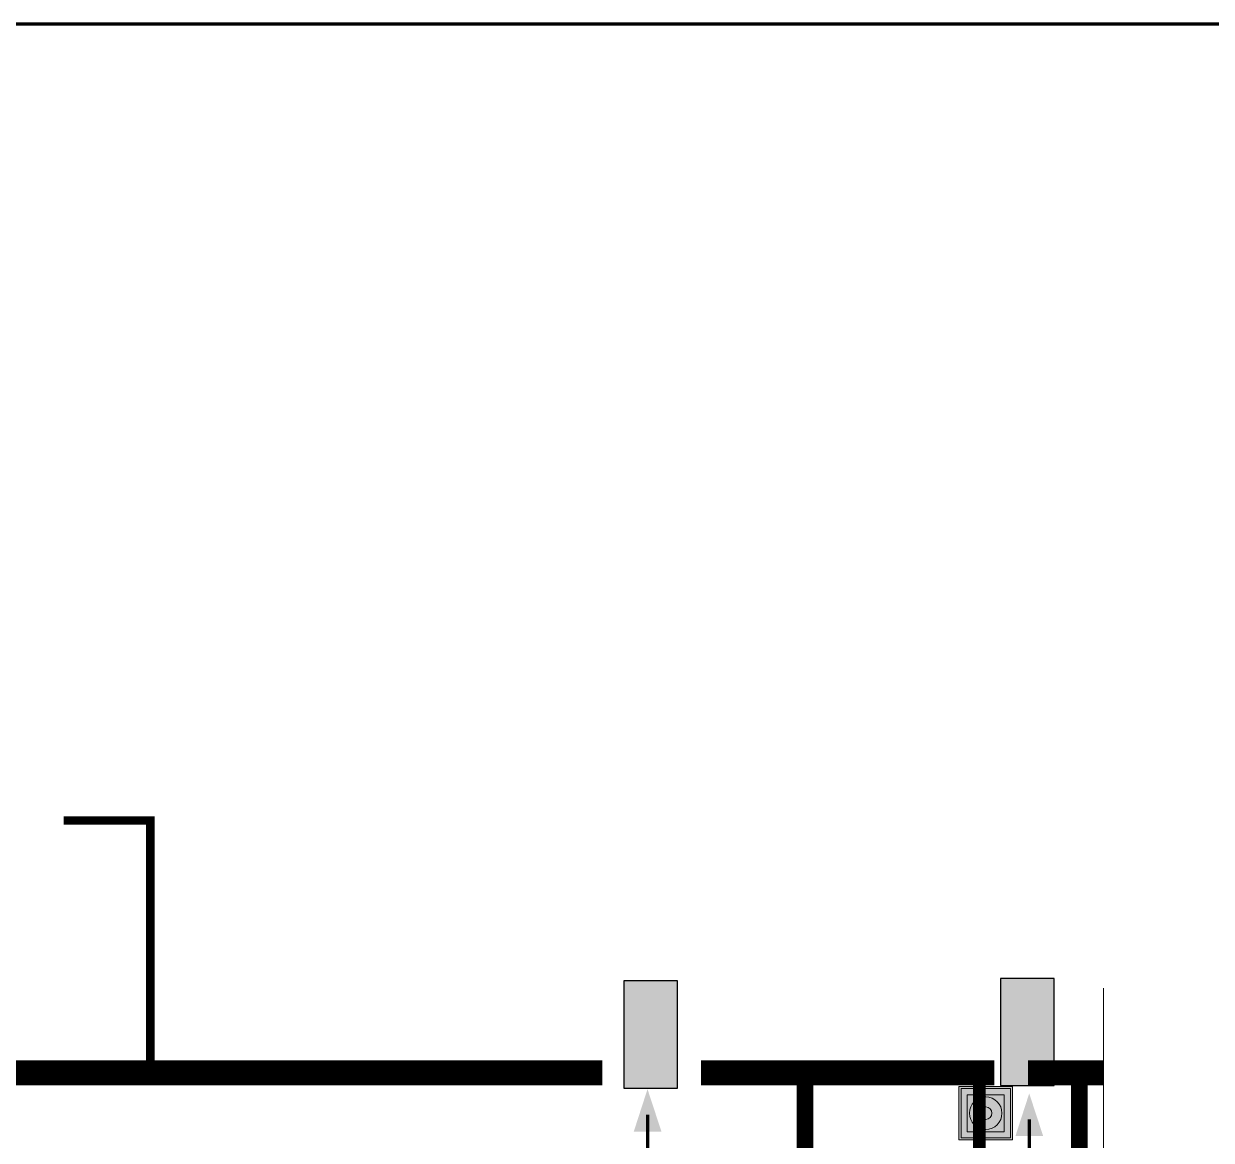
# Model space of a CAD drawing. Header units: millimetres. Extents: x 13114 to 67229, y 22859 to 38520.
# Drawn here: x 18001.1 to 18179.9, y 31911.1 to 32079.1 of the extents above; entities that cross this region are included whole.
import ezdxf

# ---------------------------------------------------------------- set-up
doc = ezdxf.new("R2010")
doc.units = ezdxf.units.MM
doc.layers.add('План_Штампы', color=7, linetype='Continuous')

# ---------------------------------------------------------------- blocks, each defined once
blk = doc.blocks.new('A$C54414219')
at = {"true_color": 0xffffff}
h = blk.add_hatch(color=7, dxfattribs=at)
h.paths.add_polyline_path([(2.39, -9.45), (2.39, -18.3), (11.23, -18.3), (11.23, -9.45)], flags=0)
h.paths.add_polyline_path([(10.71, -13.87, -1), (2.92, -13.87, -1)], flags=0)
h.paths.add_polyline_path([(8.3, -13.87, -1), (5.33, -13.87, -1)], flags=0)
h.paths.add_polyline_path([(0.41, -7.47), (0.41, -20.27), (13.21, -20.27), (13.21, -7.47)])
h.paths.add_polyline_path([(0.92, -19.77), (12.71, -19.77), (12.71, -7.98), (0.92, -7.98)], flags=16)
h.paths.add_polyline_path([(11.23, -9.45), (11.23, -18.3), (2.39, -18.3), (2.39, -9.45)], flags=0)
at = {"lineweight": 5}
h = blk.add_hatch(color=242, dxfattribs=at)
h.paths.add_polyline_path([(12.71, -7.98), (0.92, -7.98), (0.92, -19.77), (12.71, -19.77)])
h.paths.add_polyline_path([(11.23, -18.3), (2.39, -18.3), (2.39, -9.45), (11.23, -9.45)], flags=16)
h.paths.add_polyline_path([(10.71, -13.87, -1), (2.92, -13.87, -1)], flags=0)
h.paths.add_polyline_path([(8.3, -13.87, -1), (5.33, -13.87, -1)], flags=0)
at = {"true_color": 0xffffff}
h = blk.add_hatch(color=7, dxfattribs=at)
h.paths.add_polyline_path([(2.39, -9.45), (2.39, -18.3), (11.23, -18.3), (11.23, -9.45)])
h.paths.add_polyline_path([(10.71, -13.87, -1), (2.92, -13.87, -1)], flags=16)
h.paths.add_polyline_path([(8.3, -13.87, -1), (5.33, -13.87, -1)], flags=0)
at = {"lineweight": 5}
h = blk.add_hatch(color=242, dxfattribs=at)
h.paths.add_polyline_path([(2.92, -13.87, 1), (10.71, -13.87, 1)])
h.paths.add_polyline_path([(8.3, -13.87, -1), (5.33, -13.87, -1)], flags=16)
at = {"color": 242, "lineweight": 5}
for p, q in [((0.41, -20.27), (0.41, -7.47)), ((0.41, -7.47), (13.21, -7.47)), ((0.41, -7.47), (13.21, -7.47)), ((13.21, -20.27), (13.21, -7.47)), ((0.41, -20.27), (13.21, -20.27))]:
    blk.add_line(p, q, dxfattribs=at)
for points in [[(0.92, -7.98), (12.71, -7.98), (12.71, -19.77), (0.92, -19.77)], [(2.39, -9.45), (11.23, -9.45), (11.23, -18.3), (2.39, -18.3)]]:
    blk.add_lwpolyline(points, close=True, dxfattribs=at)
for radius in [3.89, 1.49]:
    blk.add_circle((6.81, -13.87), radius, dxfattribs=at)
blk = doc.blocks.new('A$C7B4425F7')
at = {"true_color": 0xffffff}
blk.add_hatch(color=7, dxfattribs=at).paths.add_polyline_path([(0, 0), (-16, 0), (-16, -8), (0, -8)])
h = blk.add_hatch(color=126)
h.paths.add_polyline_path([(-0.2, -0.2), (-15.8, -0.2), (-15.8, -7.8), (-0.2, -7.8)])
h.paths.add_polyline_path([(-11.76, -2.03), (-11.76, -3.66), (-11.17, -3.66, -0.568275), (-11.17, -6.18), (-12.58, -6.18), (-12.58, -2.03)], flags=16)
h.paths.add_polyline_path([(-13.33, -4.12, -0.495768), (-13.59, -6.18), (-15.03, -6.18), (-15.03, -2.03), (-13.59, -2.03, -0.487973)], flags=16)
h.paths.add_polyline_path([(-10.25, -2.03), (-9.48, -2.03), (-9.48, -6.18), (-10.25, -6.18)], flags=16)
h.paths.add_polyline_path([(-13.84, -3.69), (-14.24, -3.69), (-14.24, -3.03), (-13.9, -3.03, -0.692621)], flags=0)
h.paths.add_polyline_path([(-9.15, -2.03), (-8.4, -2.03), (-8.04, -3.07), (-7.68, -2.03), (-6.93, -2.03), (-7.64, -4.1), (-6.93, -6.18), (-7.68, -6.18), (-8.04, -5.14), (-8.4, -6.18), (-9.15, -6.18), (-8.44, -4.1)], flags=16)
h.paths.add_polyline_path([(-11.76, -4.46), (-11.42, -4.46, -0.692621), (-11.36, -5.12), (-11.76, -5.12)], flags=0)
h.paths.add_polyline_path([(-13.9, -5.2), (-14.24, -5.2), (-14.24, -4.55), (-13.84, -4.55, -0.708038)], flags=0)
edge = h.paths.add_edge_path(flags=16)
edge.add_ellipse((-5.51, -4.08), major_axis=(0, 2.05), ratio=0.586184, start_angle=0, end_angle=360)
edge = h.paths.add_edge_path(flags=0)
edge.add_ellipse((-5.51, -4.08), major_axis=(0, 1.14), ratio=0.454828, start_angle=0, end_angle=360)
h.paths.add_polyline_path([(-4.13, -4.96, 0.377264), (-3.48, -4.52, 0.0555), (-3.16, -2.03), (-1.66, -2.03), (-1.66, -4.96), (-0.96, -4.96), (-0.96, -7.01), (-1.75, -7.01), (-1.75, -6.18), (-3.3, -6.18), (-3.3, -7.02), (-4.13, -7.02)], flags=16)
h.paths.add_polyline_path([(-2.73, -2.91), (-2.28, -2.91), (-2.28, -4.96), (-3.05, -4.96, 0.079136)], flags=0)
at = {"color": 126}
blk.add_lwpolyline([(-16, -8), (0, -8), (0, 0), (-16, 0)], close=True, dxfattribs=at)

msp = doc.modelspace()

# ---------------------------------------------------------------- linework, layer by layer
at = {"color": 1, "lineweight": 100}
msp.add_lwpolyline([(17758.64, 32079.13), (18358.64, 32079.13), (18358.64, 31684.13), (17758.64, 31684.13)], close=True, dxfattribs=at)
at = {"lineweight": 0}
for points, const_width in [([(18020.18, 31920.66), (18020.18, 31959.19), (18007.15, 31959.19)], 1.26), ([(17995.15, 31921.22), (18088.21, 31921.22)], 3.78), ([(18103.05, 31921.22), (18147.23, 31921.22)], 3.78), ([(18152.29, 31921.22), (18163.64, 31921.22)], 3.78), ([(18098.27, 31845.82), (18118.71, 31845.82), (18118.71, 31921.03)], 2.52), ([(18144.96, 31920.99), (18144.96, 31867.63)], 1.89), ([(18160.01, 31841.01), (18160.01, 31919.93)], 2.52)]:
    msp.add_lwpolyline(points, dxfattribs=dict(at, const_width=const_width))
msp.add_lwpolyline([(18163.64, 31933.96), (18163.64, 31722.07)], dxfattribs=at)
at = {"color": 126, "lineweight": 100, "true_color": 0x008754}
for points in [[(18117.12, 31829.39), (18095.07, 31829.39), (18095.07, 31914.9)], [(18152.49, 31914.21), (18152.49, 31759.58)]]:
    msp.add_lwpolyline(points, dxfattribs=at)
at = {"layer": 'План_Штампы', "color": 126, "true_color": 0x008754}
for points in [[(18097.12, 31912.36), (18092.95, 31912.37), (18095.02, 31918.76)], [(18154.58, 31911.7), (18150.41, 31911.71), (18152.48, 31918.11)]]:
    msp.add_solid(points, dxfattribs=at)

# ---------------------------------------------------------------- block references
at = {"xscale": 0.6300000000000001, "yscale": 0.6300000000000001, "zscale": 0.6300000000000001, "rotation": 180}
msp.add_blockref('A$C54414219', (18150.22, 31906.4), dxfattribs=at)
at = {"layer": 'План_Штампы', "xscale": 1.008, "yscale": 1.008, "zscale": 1.008, "rotation": 90}
for p in [(18148.15, 31935.43), (18091.45, 31935.05)]:
    msp.add_blockref('A$C7B4425F7', p, dxfattribs=at)

doc.saveas('drawing.dxf')
